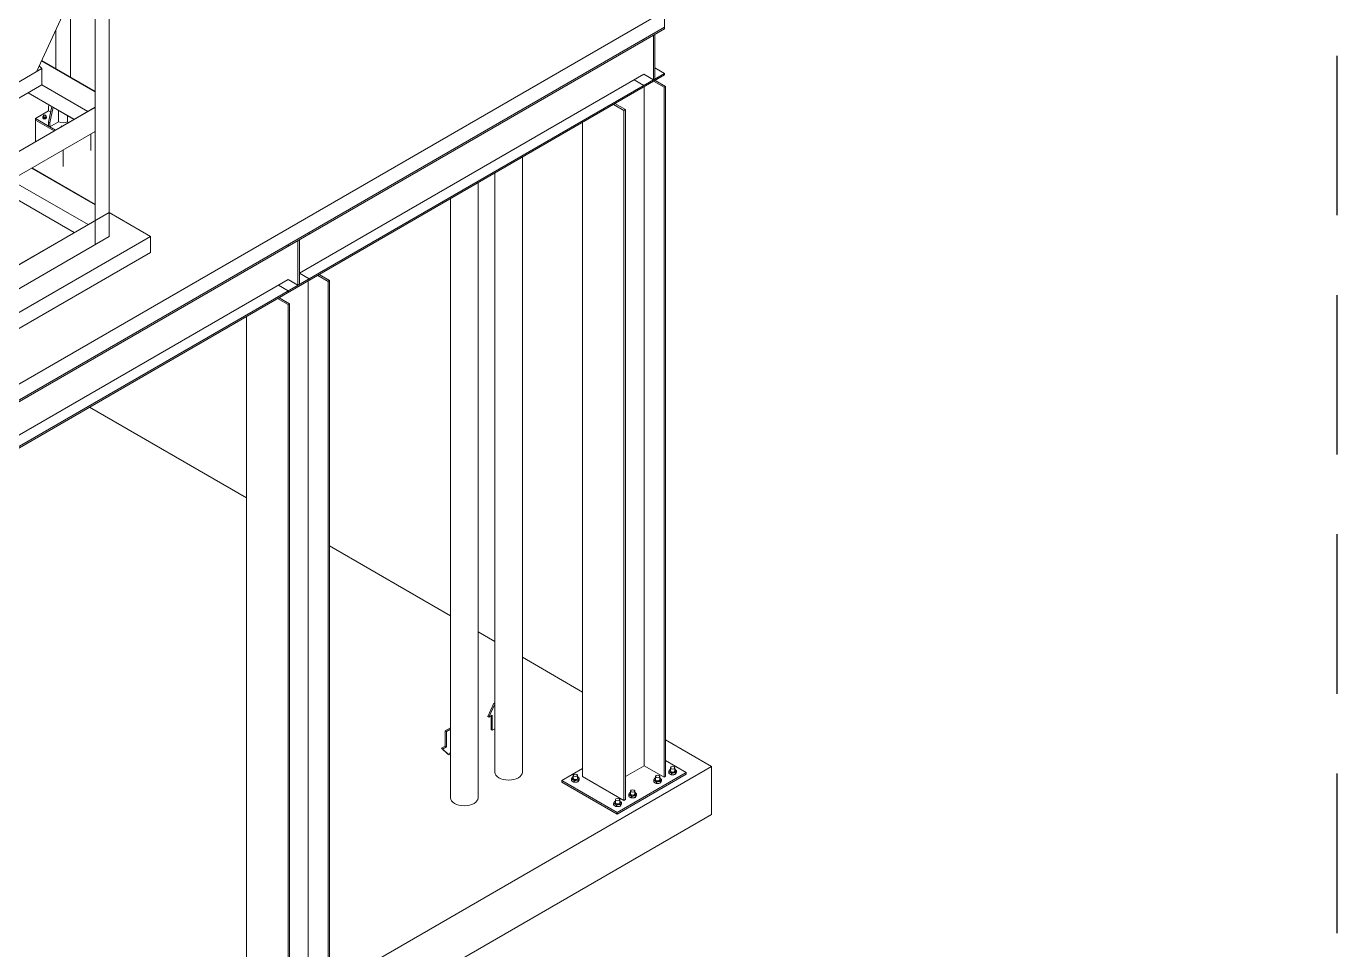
# Model space of a CAD drawing. Header units: millimetres. Extents: x -312439 to 477422, y -331570 to 212570.
# Drawn here: x 400936 to 405046, y 88861 to 91756 of the extents above; entities that cross this region are included whole.
import ezdxf

# ---------------------------------------------------------------- set-up
doc = ezdxf.new("R2010")
doc.units = ezdxf.units.MM
doc.linetypes.add('DASHED', pattern=[0.75, 0.5, -0.25])

msp = doc.modelspace()

# ---------------------------------------------------------------- linework, layer by layer
at = {"linetype": 'DASHED', "ltscale": 1000}
msp.add_line((405045.841, 113412.941), (405045.841, 84712.941), dxfattribs=at)
at = {"color": 0, "linetype": 'Continuous', "lineweight": 0, "extrusion": (8.40036e-17, 0.816497, 0.57735)}
for p, q in [((401196.008, 92102.6), (401196.008, 91096.204)), ((401152.268, 92069.031), (401152.268, 91146.46)), ((401152.701, 92077.596), (401152.701, 91071.201)), ((400967.977, 91612.407), (401152.268, 92009.724)), ((401074.86, 91842.839), (401074.86, 91595.282)), ((402938.185, 91802.762), (398217.749, 89077.416)), ((402938.185, 91802.762), (402938.185, 91747.755)), ((398217.749, 89027.41), (402938.185, 91752.755)), ((398217.749, 89022.41), (402938.185, 91747.755)), ((401028.926, 91743.809), (401028.926, 91621.802)), ((402903.54, 91587.734), (402903.54, 91727.752)), ((402907.871, 91730.252), (402907.871, 91590.235)), ((402873.225, 91710.25), (402873.225, 91715.251)), ((401152.268, 91550.091), (400984.105, 91647.179)), ((401152.268, 91550.591), (400984.288, 91647.574)), ((398217.749, 88882.392), (402938.185, 91607.737)), ((400985.528, 91622.541), (400249.322, 91197.492)), ((400985.528, 91622.541), (400976.927, 91631.703)), ((400985.528, 91571.848), (400985.528, 91622.541)), ((401792.722, 90981.408), (402873.225, 91605.237)), ((402903.54, 91587.734), (402873.225, 91605.237)), ((402938.185, 91607.737), (402907.871, 91625.239)), ((402938.185, 91607.737), (402938.185, 91602.736)), ((398217.749, 88877.391), (402938.185, 91602.736)), ((400985.528, 91571.848), (400249.322, 91146.8)), ((401129.748, 91488.583), (400985.528, 91571.848)), ((402873.225, 91570.232), (402842.91, 91587.734)), ((402873.225, 91565.232), (402873.225, 91570.232)), ((402873.51, 89437.524), (402873.51, 91565.396)), ((402936.305, 91564.004), (402903.702, 91582.827)), ((402908.033, 91585.328), (402940.636, 91566.505)), ((402940.636, 91566.505), (402936.305, 91564.004)), ((402936.305, 89401.269), (402936.305, 91564.004)), ((402940.636, 89403.77), (402940.636, 91566.505)), ((401086.442, 91463.58), (400942.221, 91546.845)), ((401086.875, 91463.83), (400942.655, 91547.095)), ((401152.268, 91501.585), (400249.322, 90980.268)), ((401152.268, 91501.084), (400249.322, 90979.768)), ((400965.28, 91466.245), (401006.421, 91489.998)), ((401006.421, 91502.499), (401008.132, 91508.792)), ((401006.421, 91454.993), (401016.55, 91503.932)), ((401006.421, 91489.998), (401006.421, 91502.499)), ((401012.893, 91486.261), (401006.421, 91489.998)), ((401010.752, 91452.493), (401020.881, 91501.431)), ((401037.963, 91455.702), (401037.963, 91491.569)), ((402810.715, 91491.495), (402778.113, 91510.318)), ((402782.443, 91512.819), (402815.046, 91493.995)), ((402815.046, 91493.995), (402810.715, 91491.495)), ((402810.715, 89328.76), (402810.715, 91491.495)), ((402815.046, 89331.261), (402815.046, 91493.995)), ((400965.28, 91466.245), (400965.28, 91393.627)), ((401028.169, 91429.936), (400965.28, 91466.245)), ((400965.28, 91461.244), (401023.838, 91427.436)), ((400988.003, 91469.307), (400988.003, 91471.47)), ((400989.595, 91465.876), (400989.595, 91468.04)), ((400990.611, 91470.94), (400990.611, 91475.658)), ((400995.537, 91464.957), (400995.537, 91467.12)), ((400997.279, 91470.94), (400997.279, 91475.658)), ((400999.887, 91467.469), (400999.887, 91469.632)), ((401006.421, 91454.993), (401010.752, 91452.493)), ((401006.421, 91442.492), (401006.421, 91454.993)), ((401037.963, 91455.702), (401010.752, 91439.992)), ((401010.752, 91439.992), (401010.752, 91452.493)), ((401045.52, 91439.954), (401045.52, 91440.447)), ((401065.823, 91475.484), (401065.823, 91455.702)), ((401065.823, 91455.702), (401069.31, 91453.689)), ((402680.795, 89403.77), (402680.795, 91454.132)), ((401152.268, 91426.075), (400249.322, 90904.759)), ((401138.507, 91418.13), (401138.507, 91366.232)), ((401151.835, 91426.325), (401152.268, 91426.575)), ((401151.835, 91425.825), (401151.835, 91426.325)), ((401152.268, 91426.075), (401151.835, 91425.825)), ((401051.893, 91368.124), (401051.893, 91316.226)), ((402492.089, 89417.499), (402492.089, 91345.182)), ((401152.268, 91195.467), (400952.555, 91310.771)), ((401152.268, 91195.967), (400952.988, 91311.021)), ((400953.421, 91311.271), (401152.268, 91196.467)), ((402405.549, 89417.499), (402405.549, 91295.219)), ((401086.875, 91108.706), (400844.721, 91248.513)), ((401087.308, 91108.956), (400845.154, 91248.763)), ((401130.181, 91133.709), (400888.028, 91273.516)), ((402353.087, 89337.246), (402353.087, 91264.929)), ((402266.547, 89337.246), (402266.547, 91214.966)), ((401196.008, 91171.213), (400206.881, 90600.141)), ((401196.008, 91171.213), (401325.928, 91096.204)), ((401152.268, 91146.46), (400249.322, 90625.144)), ((401196.008, 91096.204), (400206.015, 90524.632)), ((401325.928, 91096.204), (400206.015, 90449.622)), ((401325.928, 91046.198), (401325.928, 91096.204)), ((401758.076, 91066.418), (401758.076, 91071.419)), ((401788.391, 90943.903), (401788.391, 91083.921)), ((401792.722, 91086.421), (401792.722, 90946.403)), ((401823.036, 91108.924), (401823.036, 91103.923)), ((400206.015, 90399.616), (401325.928, 91046.198)), ((400612.613, 90300.071), (401758.076, 90961.405)), ((401788.391, 90943.903), (401758.076, 90961.405)), ((401823.036, 90963.905), (401792.722, 90981.408)), ((401819.957, 88829.255), (401819.957, 90957.127)), ((401823.036, 90963.905), (401823.036, 90958.905)), ((401850.149, 90974.558), (401882.752, 90955.735)), ((401887.083, 90958.236), (401854.48, 90977.059)), ((401882.752, 90955.735), (401887.083, 90958.236)), ((401882.752, 88793), (401882.752, 90955.735)), ((401887.083, 88795.501), (401887.083, 90958.236)), ((401758.076, 90926.401), (401727.761, 90943.903)), ((401758.076, 90921.4), (401758.076, 90926.401)), ((401724.56, 90902.049), (401757.162, 90883.226)), ((401761.493, 90885.726), (401728.89, 90904.55)), ((401757.162, 90883.226), (401761.493, 90885.726)), ((401757.162, 88720.491), (401757.162, 90883.226)), ((401761.493, 88722.992), (401761.493, 90885.726)), ((401627.242, 88795.501), (401627.242, 90845.863)), ((401134.493, 90561.374), (401627.242, 90276.885)), ((401887.083, 90126.866), (402266.547, 89907.782)), ((402353.087, 89857.819), (402405.549, 89827.529)), ((402492.089, 89777.566), (402680.795, 89668.616)), ((402383.271, 89592.323), (402402.263, 89633.33)), ((402402.263, 89633.33), (402405.549, 89631.433)), ((402383.271, 89592.323), (402386.971, 89590.187)), ((402386.971, 89590.187), (402405.549, 89630.302)), ((402397.658, 89596.357), (402386.971, 89590.187)), ((402393.958, 89550.827), (402393.958, 89594.221)), ((402397.658, 89548.691), (402397.658, 89596.357)), ((402249.98, 89546.64), (402266.547, 89556.206)), ((402253.68, 89544.504), (402266.547, 89551.933)), ((402393.958, 89550.827), (402397.658, 89548.691)), ((402405.549, 89553.247), (402397.658, 89548.691)), ((402249.98, 89498.974), (402249.98, 89546.64)), ((402249.98, 89546.64), (402253.68, 89544.504)), ((402253.68, 89496.838), (402253.68, 89544.504)), ((402940.636, 89518.597), (403085.428, 89435.001)), ((402238.234, 89492.193), (402249.98, 89498.974)), ((402258.285, 89473.727), (402238.234, 89492.193)), ((402238.234, 89492.193), (402241.934, 89490.057)), ((402241.934, 89490.057), (402253.68, 89496.838)), ((402261.985, 89471.591), (402241.934, 89490.057)), ((402249.98, 89498.974), (402253.68, 89496.838)), ((402258.285, 89473.727), (402261.985, 89471.591)), ((402266.547, 89481.442), (402261.985, 89471.591)), ((403085.428, 89435.001), (397966.57, 86479.627)), ((402615.835, 89391.268), (402680.795, 89428.773)), ((402815.046, 89403.77), (402873.51, 89437.524)), ((402873.51, 89437.524), (402936.305, 89401.269)), ((402940.636, 89453.776), (403005.596, 89416.271)), ((402956.427, 89431.111), (402956.427, 89421.482)), ((402970.035, 89431.111), (402970.035, 89421.482)), ((403085.428, 89435.001), (403085.428, 89284.982)), ((402615.835, 89386.268), (402615.835, 89391.268)), ((402789.062, 89291.256), (402615.835, 89391.268)), ((402615.835, 89386.268), (402789.062, 89286.255)), ((402646.072, 89390.975), (402646.072, 89395.39)), ((402651.395, 89407.688), (402651.395, 89398.059)), ((402654.95, 89385.85), (402654.95, 89390.265)), ((402665.004, 89407.688), (402665.004, 89398.059)), ((402667.078, 89387.726), (402667.078, 89392.141)), ((402670.327, 89394.728), (402670.327, 89399.142)), ((402680.795, 89403.77), (402810.715, 89328.76)), ((403005.596, 89416.271), (402789.062, 89291.256)), ((402789.062, 89286.255), (403005.596, 89411.271)), ((402903.893, 89387.141), (402903.893, 89391.556)), ((402909.216, 89394.225), (402909.216, 89403.854)), ((402912.771, 89382.015), (402912.771, 89386.43)), ((402922.825, 89394.225), (402922.825, 89403.854)), ((402924.898, 89383.891), (402924.898, 89388.306)), ((402928.148, 89390.893), (402928.148, 89395.308)), ((402936.305, 89401.269), (402940.636, 89403.77)), ((402951.103, 89414.398), (402951.103, 89418.813)), ((402959.981, 89409.272), (402959.981, 89413.687)), ((402972.109, 89411.148), (402972.109, 89415.563)), ((402975.358, 89418.15), (402975.358, 89422.565)), ((403005.596, 89411.271), (403005.596, 89416.271)), ((402825.514, 89341.889), (402825.514, 89346.304)), ((402830.837, 89358.602), (402830.837, 89348.973)), ((402844.446, 89358.602), (402844.446, 89348.973)), ((402849.769, 89345.641), (402849.769, 89350.056)), ((402778.303, 89314.632), (402778.303, 89319.047)), ((402783.626, 89321.716), (402783.626, 89331.345)), ((402787.181, 89309.506), (402787.181, 89313.921)), ((402797.235, 89321.716), (402797.235, 89331.345)), ((402799.309, 89311.382), (402799.309, 89315.797)), ((402802.558, 89318.384), (402802.558, 89322.799)), ((402810.715, 89328.76), (402815.046, 89331.261)), ((402834.392, 89336.763), (402834.392, 89341.178)), ((402846.519, 89338.639), (402846.519, 89343.054)), ((397966.57, 86329.608), (403085.428, 89284.982)), ((402789.062, 89286.255), (402789.062, 89291.256))]:
    msp.add_line(p, q, dxfattribs=at)
at = {"color": 0, "linetype": 'Continuous', "lineweight": 0}
for centre, major_axis, start_param, end_param in [((400993.945, 91470.94), (5.328, 0), 2.35619449, 3.40339204), ((400993.945, 91470.94), (5.328, 0), 3.40339204, 4.45058959), ((400993.945, 91470.94), (5.328, 0), 2.24694203, 2.35619449), ((400993.945, 91470.94), (-3.334, 0), 0, 3.14159265), ((400993.945, 91470.94), (5.328, 0), 4.45058959, 5.49778714), ((400993.945, 91470.94), (5.328, 0), 0.26179939, 0.89465062), ((400993.945, 91470.94), (5.328, 0), 5.49778714, 6.54498469), ((401051.893, 91466.245), (-22.967, 0), 0.91912975, 2.2224629), ((401048.854, 91440.447), (3.334, 0), 1.33913841, 3.37325057), ((402963.231, 89421.482), (-10.873, 0), 5.38853468, 6.02138592), ((402963.231, 89421.482), (-10.873, 0), 3.92699082, 4.03624328), ((402963.231, 89421.482), (-10.873, 0), 2.87979327, 3.92699082), ((402448.819, 89417.499), (-43.27, 0), 0, 3.14159265), ((402658.2, 89398.059), (10.873, 0), 2.87979327, 3.92699082), ((402658.2, 89398.059), (10.873, 0), 2.24694203, 2.87979327), ((402658.2, 89398.059), (10.873, 0), 3.92699082, 4.97418837), ((402658.2, 89398.059), (6.804, 0), 3.14159265, 3.92699082), ((402658.2, 89398.059), (6.804, 0), 3.92699082, 6.28318531), ((402658.2, 89398.059), (10.873, 0), 4.97418837, 6.02138592), ((402658.2, 89398.059), (10.873, 0), 0.78539816, 0.89465062), ((402658.2, 89398.059), (10.873, 0), 6.02138592, 7.06858347), ((402916.02, 89394.225), (10.873, 0), 2.87979327, 3.92699082), ((402916.02, 89394.225), (10.873, 0), 2.24694203, 2.87979327), ((402916.02, 89394.225), (10.873, 0), 3.92699082, 4.97418837), ((402916.02, 89394.225), (6.804, 0), 3.14159265, 3.92699082), ((402916.02, 89394.225), (6.804, 0), 3.92699082, 6.28318531), ((402916.02, 89394.225), (10.873, 0), 4.97418837, 6.02138592), ((402916.02, 89394.225), (10.873, 0), 0.78539816, 0.89465062), ((402916.02, 89394.225), (10.873, 0), 6.02138592, 7.06858347), ((402963.231, 89421.482), (-10.873, 0), 6.02138592, 7.06858347), ((402963.231, 89421.482), (-10.873, 0), 0.78539816, 1.83259571), ((402963.231, 89421.482), (-6.804, 0), 0, 3.14159265), ((402963.231, 89421.482), (-10.873, 0), 1.83259571, 2.87979327), ((402837.641, 89348.973), (-10.873, 0), 6.02138592, 7.06858347), ((402837.641, 89348.973), (-10.873, 0), 5.38853468, 6.02138592), ((402837.641, 89348.973), (-10.873, 0), 0.78539816, 1.83259571), ((402837.641, 89348.973), (-6.804, 0), 0, 3.14159265), ((402837.641, 89348.973), (-10.873, 0), 1.83259571, 2.87979327), ((402837.641, 89348.973), (-10.873, 0), 3.92699082, 4.03624328), ((402837.641, 89348.973), (-10.873, 0), 2.87979327, 3.92699082), ((402309.817, 89337.246), (-43.27, 0), 0, 3.14159265), ((402790.431, 89321.716), (10.873, 0), 2.87979327, 3.92699082), ((402790.431, 89321.716), (10.873, 0), 2.24694203, 2.87979327), ((402790.431, 89321.716), (10.873, 0), 3.92699082, 4.97418837), ((402790.431, 89321.716), (6.804, 0), 3.14159265, 3.92699082), ((402790.431, 89321.716), (6.804, 0), 3.92699082, 6.28318531), ((402790.431, 89321.716), (10.873, 0), 4.97418837, 6.02138592), ((402790.431, 89321.716), (10.873, 0), 0.78539816, 0.89465062), ((402790.431, 89321.716), (10.873, 0), 6.02138592, 7.06858347)]:
    msp.add_ellipse(centre, major_axis=major_axis, ratio=0.57735027, start_param=start_param, end_param=end_param, dxfattribs=at)
for centre, major_axis in [((400993.945, 91475.658), (-3.334, 0)), ((402963.231, 89431.111), (-6.804, 0)), ((402658.2, 89407.688), (6.804, 0)), ((402916.02, 89403.854), (6.804, 0)), ((402837.641, 89358.602), (-6.804, 0)), ((402790.431, 89331.345), (6.804, 0))]:
    msp.add_ellipse(centre, major_axis=major_axis, ratio=0.57735027, dxfattribs=at)
for points, weights in [([(400988.003, 91471.47), (400989.168, 91472.532), (400990.178, 91473.115)], [1, 1.0379548493, 1]), ([(400988.799, 91470.144), (400988.429, 91470.94), (400988.003, 91471.47)], [1, 1.0379548493, 1]), ([(400988.003, 91469.307), (400988.429, 91467.999), (400988.799, 91467.203)], [1, 1.0379548493, 1]), ([(400989.595, 91468.04), (400989.168, 91469.347), (400988.799, 91470.144)], [1, 1.0379548493, 1]), ([(400988.799, 91467.203), (400989.168, 91466.407), (400989.595, 91465.876)], [1, 1.0379548493, 1]), ([(400992.566, 91467.968), (400991.187, 91468.182), (400989.595, 91468.04)], [1, 1.0379548493, 1]), ([(400989.595, 91465.876), (400991.187, 91465.241), (400992.566, 91465.028)], [1, 1.0379548493, 1]), ([(400990.178, 91473.115), (400990.394, 91473.239), (400990.611, 91473.348)], [1, 1.00788270894, 1.01249115378]), ([(400995.537, 91467.12), (400993.945, 91467.755), (400992.566, 91467.968)], [1, 1.0379548493, 1]), ([(400992.566, 91465.028), (400993.945, 91464.815), (400995.537, 91464.957)], [1, 1.0379548493, 1]), ([(400997.712, 91468.765), (400996.703, 91468.182), (400995.537, 91467.12)], [1, 1.0379548493, 1]), ([(400995.537, 91464.957), (400996.703, 91465.241), (400997.712, 91465.824)], [1, 1.0379548493, 1]), ([(400997.279, 91473.433), (400997.768, 91473.273), (400998.295, 91473.063)], [1.01660040172, 1.01226104367, 1]), ([(400999.887, 91469.632), (400998.722, 91469.347), (400997.712, 91468.765)], [1, 1.0379548493, 1]), ([(400997.712, 91465.824), (400998.722, 91466.407), (400999.887, 91467.469)], [1, 1.0379548493, 1]), ([(400998.295, 91473.063), (400998.722, 91472.532), (400999.091, 91471.736)], [1, 1.0379548493, 1]), ([(400999.091, 91471.736), (400999.461, 91470.94), (400999.887, 91469.632)], [1, 1.0379548493, 1]), ([(402952.728, 89423.107), (402953.482, 89424.731), (402954.353, 89425.815)], [1, 1.0379548493, 1]), ([(402954.353, 89425.815), (402955.429, 89426.244), (402956.427, 89426.571)], [1, 1.01226104367, 1.01660040172]), ([(402970.035, 89426.397), (402970.479, 89426.175), (402970.919, 89425.921)], [1.01249115378, 1.00788270894, 1]), ([(402970.919, 89425.921), (402972.979, 89424.731), (402975.358, 89422.565)], [1, 1.03795484931, 1]), ([(402646.072, 89395.39), (402646.943, 89398.059), (402647.697, 89399.684)], [1, 1.0379548493, 1]), ([(402650.511, 89393.62), (402648.451, 89394.81), (402646.072, 89395.39)], [1, 1.03795484931, 1]), ([(402646.072, 89390.975), (402648.451, 89388.809), (402650.511, 89387.62)], [1, 1.03795484931, 1]), ([(402647.697, 89399.684), (402648.451, 89401.309), (402649.322, 89402.392)], [1, 1.0379548493, 1]), ([(402649.322, 89402.392), (402650.398, 89402.821), (402651.395, 89403.148)], [1, 1.01226104367, 1.01660040172]), ([(402654.95, 89390.265), (402652.571, 89392.431), (402650.511, 89393.62)], [1, 1.03795484931, 1]), ([(402650.511, 89387.62), (402652.571, 89386.43), (402654.95, 89385.85)], [1, 1.03795484931, 1]), ([(402661.014, 89391.996), (402658.2, 89391.56), (402654.95, 89390.265)], [1, 1.03795484931, 1]), ([(402654.95, 89385.85), (402658.2, 89385.559), (402661.014, 89385.995)], [1, 1.0379548493, 1]), ([(402667.078, 89392.141), (402663.828, 89392.431), (402661.014, 89391.996)], [1, 1.0379548493, 1]), ([(402661.014, 89385.995), (402663.828, 89386.43), (402667.078, 89387.726)], [1, 1.0379548493, 1]), ([(402665.004, 89402.975), (402665.447, 89402.753), (402665.888, 89402.498)], [1.01249115378, 1.00788270894, 1]), ([(402665.888, 89402.498), (402667.948, 89401.309), (402670.327, 89399.142)], [1, 1.03795484931, 1]), ([(402668.702, 89396.434), (402667.948, 89394.81), (402667.078, 89392.141)], [1, 1.0379548493, 1]), ([(402667.078, 89387.726), (402667.948, 89388.809), (402668.702, 89390.434)], [1, 1.0379548493, 1]), ([(402670.327, 89399.142), (402669.456, 89398.059), (402668.702, 89396.434)], [1, 1.0379548493, 1]), ([(402668.702, 89390.434), (402669.456, 89392.058), (402670.327, 89394.728)], [1, 1.0379548493, 1]), ([(402905.518, 89395.85), (402904.764, 89394.225), (402903.893, 89391.556)], [1, 1.03795484931, 1]), ([(402903.893, 89391.556), (402906.272, 89390.975), (402908.332, 89389.786)], [1, 1.03795484931, 1]), ([(402908.332, 89383.785), (402906.272, 89384.974), (402903.893, 89387.141)], [1, 1.03795484931, 1]), ([(402907.142, 89398.557), (402906.272, 89397.474), (402905.518, 89395.85)], [1, 1.0379548493, 1]), ([(402909.216, 89399.314), (402908.219, 89398.987), (402907.142, 89398.557)], [1.01660040172, 1.01226104367, 1]), ([(402908.332, 89389.786), (402910.392, 89388.596), (402912.771, 89386.43)], [1, 1.03795484931, 1]), ([(402912.771, 89386.43), (402916.02, 89387.726), (402918.835, 89388.161)], [1, 1.0379548493, 1]), ([(402918.835, 89388.161), (402921.649, 89388.596), (402924.898, 89388.306)], [1, 1.0379548493, 1]), ([(402923.709, 89398.664), (402923.268, 89398.918), (402922.825, 89399.14)], [1, 1.00788270894, 1.01249115378]), ([(402928.148, 89395.308), (402925.769, 89397.474), (402923.709, 89398.664)], [1, 1.03795484931, 1]), ([(402924.898, 89388.306), (402925.769, 89390.975), (402926.523, 89392.6)], [1, 1.0379548493, 1]), ([(402926.523, 89386.599), (402925.769, 89384.974), (402924.898, 89383.891)], [1, 1.0379548493, 1]), ([(402926.523, 89392.6), (402927.277, 89394.225), (402928.148, 89395.308)], [1, 1.0379548493, 1]), ([(402928.148, 89390.893), (402927.277, 89388.224), (402926.523, 89386.599)], [1, 1.03795484931, 1]), ([(402951.103, 89418.813), (402951.974, 89421.482), (402952.728, 89423.107)], [1, 1.0379548493, 1]), ([(402955.542, 89417.043), (402953.482, 89418.232), (402951.103, 89418.813)], [1, 1.03795484931, 1]), ([(402951.103, 89414.398), (402953.482, 89412.232), (402955.542, 89411.042)], [1, 1.03795484931, 1]), ([(402959.981, 89413.687), (402957.603, 89415.853), (402955.542, 89417.043)], [1, 1.03795484931, 1]), ([(402955.542, 89411.042), (402957.603, 89409.853), (402959.981, 89409.272)], [1, 1.03795484931, 1]), ([(402966.045, 89415.418), (402963.231, 89414.983), (402959.981, 89413.687)], [1, 1.0379548493, 1]), ([(402959.981, 89409.272), (402963.231, 89408.982), (402966.045, 89409.417)], [1, 1.03795484931, 1]), ([(402972.109, 89415.563), (402968.859, 89415.853), (402966.045, 89415.418)], [1, 1.0379548493, 1]), ([(402966.045, 89409.417), (402968.859, 89409.853), (402972.109, 89411.148)], [1, 1.0379548493, 1]), ([(402973.734, 89419.857), (402972.979, 89418.232), (402972.109, 89415.563)], [1, 1.0379548493, 1]), ([(402972.109, 89411.148), (402972.979, 89412.232), (402973.734, 89413.856)], [1, 1.03795484931, 1]), ([(402975.358, 89422.565), (402974.488, 89421.482), (402973.734, 89419.857)], [1, 1.0379548493, 1]), ([(402973.734, 89413.856), (402974.488, 89415.481), (402975.358, 89418.15)], [1, 1.0379548493, 1]), ([(402825.514, 89346.304), (402826.385, 89348.973), (402827.139, 89350.597)], [1, 1.0379548493, 1]), ([(402829.953, 89344.534), (402827.893, 89345.723), (402825.514, 89346.304)], [1, 1.03795484931, 1]), ([(402827.139, 89350.597), (402827.893, 89352.222), (402828.763, 89353.305)], [1, 1.0379548493, 1]), ([(402828.763, 89353.305), (402829.84, 89353.734), (402830.837, 89354.062)], [1, 1.01226104367, 1.01660040172]), ([(402834.392, 89341.178), (402832.013, 89343.344), (402829.953, 89344.534)], [1, 1.03795484931, 1]), ([(402844.446, 89353.888), (402844.889, 89353.666), (402845.33, 89353.412)], [1.01249115378, 1.00788270894, 1]), ([(402845.33, 89353.412), (402847.39, 89352.222), (402849.769, 89350.056)], [1, 1.03795484931, 1]), ([(402848.144, 89347.348), (402847.39, 89345.723), (402846.519, 89343.054)], [1, 1.0379548493, 1]), ([(402849.769, 89350.056), (402848.898, 89348.973), (402848.144, 89347.348)], [1, 1.0379548493, 1]), ([(402848.144, 89341.347), (402848.898, 89342.972), (402849.769, 89345.641)], [1, 1.0379548493, 1]), ([(402912.771, 89382.015), (402910.392, 89382.596), (402908.332, 89383.785)], [1, 1.03795484931, 1]), ([(402918.835, 89382.16), (402916.02, 89381.725), (402912.771, 89382.015)], [1, 1.0379548493, 1]), ([(402924.898, 89383.891), (402921.649, 89382.596), (402918.835, 89382.16)], [1, 1.03795484931, 1]), ([(402779.928, 89323.34), (402779.174, 89321.716), (402778.303, 89319.047)], [1, 1.03795484931, 1]), ([(402778.303, 89319.047), (402780.682, 89318.466), (402782.742, 89317.277)], [1, 1.03795484931, 1]), ([(402782.742, 89311.276), (402780.682, 89312.465), (402778.303, 89314.632)], [1, 1.03795484931, 1]), ([(402781.553, 89326.048), (402780.682, 89324.965), (402779.928, 89323.34)], [1, 1.0379548493, 1]), ([(402783.626, 89326.805), (402782.629, 89326.477), (402781.553, 89326.048)], [1.01660040172, 1.01226104367, 1]), ([(402782.742, 89317.277), (402784.802, 89316.087), (402787.181, 89313.921)], [1, 1.03795484931, 1]), ([(402787.181, 89309.506), (402784.802, 89310.086), (402782.742, 89311.276)], [1, 1.03795484931, 1]), ([(402787.181, 89313.921), (402790.431, 89315.217), (402793.245, 89315.652)], [1, 1.0379548493, 1]), ([(402793.245, 89309.651), (402790.431, 89309.216), (402787.181, 89309.506)], [1, 1.0379548493, 1]), ([(402793.245, 89315.652), (402796.059, 89316.087), (402799.309, 89315.797)], [1, 1.0379548493, 1]), ([(402799.309, 89311.382), (402796.059, 89310.086), (402793.245, 89309.651)], [1, 1.03795484931, 1]), ([(402798.119, 89326.155), (402797.679, 89326.409), (402797.235, 89326.631)], [1, 1.00788270894, 1.01249115378]), ([(402802.558, 89322.799), (402800.179, 89324.965), (402798.119, 89326.155)], [1, 1.03795484931, 1]), ([(402799.309, 89315.797), (402800.179, 89318.466), (402800.933, 89320.091)], [1, 1.0379548493, 1]), ([(402800.933, 89314.09), (402800.179, 89312.465), (402799.309, 89311.382)], [1, 1.0379548493, 1]), ([(402800.933, 89320.091), (402801.687, 89321.716), (402802.558, 89322.799)], [1, 1.0379548493, 1]), ([(402802.558, 89318.384), (402801.687, 89315.715), (402800.933, 89314.09)], [1, 1.03795484931, 1]), ([(402825.514, 89341.889), (402827.893, 89339.722), (402829.953, 89338.533)], [1, 1.03795484931, 1]), ([(402829.953, 89338.533), (402832.013, 89337.343), (402834.392, 89336.763)], [1, 1.03795484931, 1]), ([(402840.455, 89342.909), (402837.641, 89342.474), (402834.392, 89341.178)], [1, 1.0379548493, 1]), ([(402834.392, 89336.763), (402837.641, 89336.473), (402840.455, 89336.908)], [1, 1.03795484931, 1]), ([(402846.519, 89343.054), (402843.27, 89343.344), (402840.455, 89342.909)], [1, 1.0379548493, 1]), ([(402840.455, 89336.908), (402843.27, 89337.343), (402846.519, 89338.639)], [1, 1.0379548493, 1]), ([(402846.519, 89338.639), (402847.39, 89339.722), (402848.144, 89341.347)], [1, 1.03795484931, 1])]:
    msp.add_rational_spline(points, weights, degree=2, dxfattribs=at)

doc.saveas('drawing.dxf')
